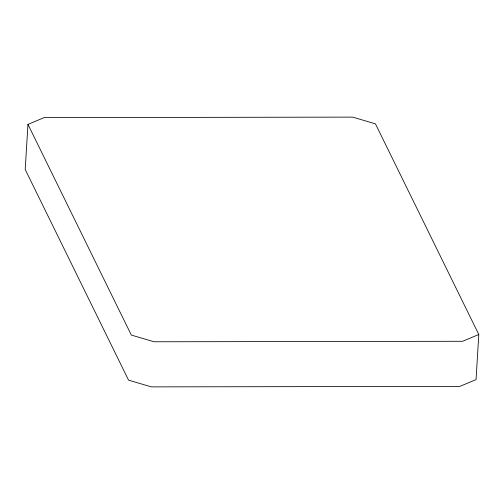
<?xml version="1.0" encoding="UTF-8"?>
<svg xmlns="http://www.w3.org/2000/svg" width="504" height="504" viewBox="0 0 504 504"><rect width="100%" height="100%" fill="white"/><g stroke="black" fill="none" stroke-linecap="round" stroke-linejoin="round"><path stroke-width="0.76" d="M27.959 124.387L25.2 169.489L128.564 380.167L151.339 386.877L459.881 386.385L476.041 379.613L478.8 334.511L375.436 123.833L352.661 117.123L44.119 117.615L27.959 124.387L131.323 335.066L154.098 341.775L462.641 341.284L478.8 334.511"/></g></svg>
